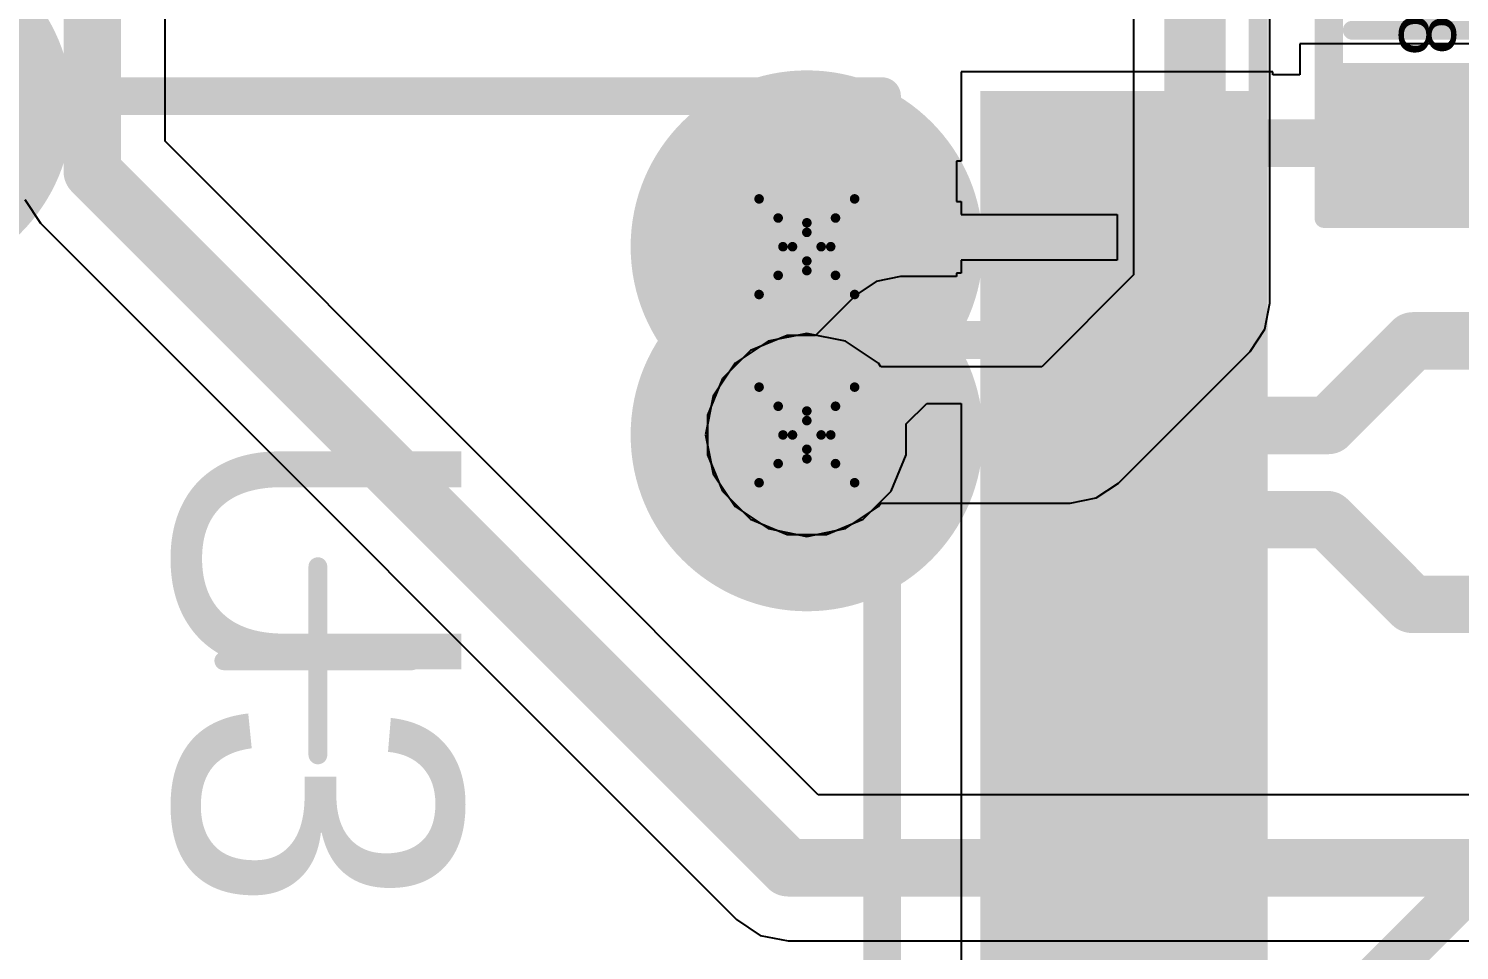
# Model space of a CAD drawing. Header units: millimetres. Extents: x -0.2 to 11.1, y -5.4 to 4.7.
# Drawn here: x 1.9158 to 2.2153, y 1.404 to 1.5968 of the extents above; entities that cross this region are included whole.
import ezdxf

# ---------------------------------------------------------------- set-up
doc = ezdxf.new("R2010")
doc.units = ezdxf.units.MM
doc.header["$MEASUREMENT"] = 0
for name, color, linetype in [('BottomLayer', 5, 'Continuous'), ('DrillDrawing', 1, 'Continuous'), ('InternalPlane1', 76, 'Continuous'), ('InternalPlane2', 16, 'Continuous'), ('Mechanical1', 6, 'Continuous'), ('Mechanical3', 76, 'Continuous'), ('Mechanical5', 56, 'Continuous'), ('TopLayer', 1, 'Continuous'), ('TopOverlay', 2, 'Continuous'), ('TopPaste', 8, 'Continuous'), ('TopSolder', 216, 'Continuous'), ('ViaHoleLayer', 16, 'Continuous')]:
    doc.layers.add(name, color=color, linetype=linetype)

# ---------------------------------------------------------------- blocks, each defined once
blk = doc.blocks.new('LQFP_48_10')
at = {"layer": 'TopLayer'}
for points in [[(-0.1023622, 0.14370085), (-0.1141732, 0.14370085), (-0.1141732, 0.19094495), (-0.1023622, 0.19094495)], [(-0.0826772, 0.14370085), (-0.0944882, 0.14370085), (-0.0944882, 0.19094495), (-0.0826772, 0.19094495)], [(-0.0629922, 0.14370085), (-0.0748032, 0.14370085), (-0.0748032, 0.19094495), (-0.0629922, 0.19094495)], [(-0.0433071, 0.14370085), (-0.0551181, 0.14370085), (-0.0551181, 0.19094495), (-0.0433071, 0.19094495)], [(-0.0236221, 0.14370085), (-0.0354331, 0.14370085), (-0.0354331, 0.19094495), (-0.0236221, 0.19094495)], [(-0.003936999999999997, 0.14370085), (-0.015748, 0.14370085), (-0.015748, 0.19094495), (-0.003937000000000003, 0.19094495)], [(0.015748, 0.14370085), (0.003937000000000003, 0.14370085), (0.003936999999999997, 0.19094495), (0.015748, 0.19094495)], [(0.035433, 0.14370085), (0.023622, 0.14370085), (0.023622, 0.19094495), (0.035433, 0.19094495)], [(0.0551181, 0.14370085), (0.0433071, 0.14370085), (0.0433071, 0.19094495), (0.0551181, 0.19094495)]]:
    blk.add_hatch(color=1, dxfattribs=at).paths.add_polyline_path(points)
at = {"layer": 'TopPaste'}
for points in [[(-0.0973622, 0.13870085), (-0.1191732, 0.13870085), (-0.1191732, 0.19594495), (-0.0973622, 0.19594495)], [(-0.0776772, 0.13870085), (-0.0994882, 0.13870085), (-0.0994882, 0.19594495), (-0.0776772, 0.19594495)], [(-0.0579922, 0.13870085), (-0.0798032, 0.13870085), (-0.0798032, 0.19594495), (-0.0579922, 0.19594495)], [(-0.0383071, 0.13870085), (-0.0601181, 0.13870085), (-0.0601181, 0.19594495), (-0.0383071, 0.19594495)], [(-0.0186221, 0.13870085), (-0.0404331, 0.13870085), (-0.0404331, 0.19594495), (-0.0186221, 0.19594495)], [(0.001063000000000003, 0.13870085), (-0.020748, 0.13870085), (-0.020748, 0.19594495), (0.001062999999999997, 0.19594495)], [(0.020748, 0.13870085), (-0.001062999999999997, 0.13870085), (-0.001063000000000003, 0.19594495), (0.020748, 0.19594495)], [(0.040433, 0.13870085), (0.018622, 0.13870085), (0.018622, 0.19594495), (0.040433, 0.19594495)], [(0.0601181, 0.13870085), (0.0383071, 0.13870085), (0.0383071, 0.19594495), (0.0601181, 0.19594495)], [(0.0798031, 0.13870085), (0.0579921, 0.13870085), (0.0579921, 0.19594495), (0.0798031, 0.19594495)]]:
    blk.add_hatch(color=8, dxfattribs=at).paths.add_polyline_path(points)
at = {"layer": 'TopSolder'}
for points in [[(-0.1003937, 0.14173235), (-0.1161417, 0.14173235), (-0.1161417, 0.19291345), (-0.1003937, 0.19291345)], [(-0.0807087, 0.14173235), (-0.0964567, 0.14173235), (-0.0964567, 0.19291345), (-0.0807087, 0.19291345)], [(-0.0610237, 0.14173235), (-0.0767717, 0.14173235), (-0.0767717, 0.19291345), (-0.0610237, 0.19291345)], [(-0.0413386, 0.14173235), (-0.0570866, 0.14173235), (-0.0570866, 0.19291345), (-0.0413386, 0.19291345)], [(-0.0216536, 0.14173235), (-0.0374016, 0.14173235), (-0.0374016, 0.19291345), (-0.0216536, 0.19291345)], [(-0.001968499999999997, 0.14173235), (-0.0177165, 0.14173235), (-0.0177165, 0.19291345), (-0.001968500000000003, 0.19291345)], [(0.0177165, 0.14173235), (0.001968500000000003, 0.14173235), (0.001968499999999997, 0.19291345), (0.0177165, 0.19291345)], [(0.0374015, 0.14173235), (0.0216535, 0.14173235), (0.0216535, 0.19291345), (0.0374015, 0.19291345)], [(0.0570866, 0.14173235), (0.0413386, 0.14173235), (0.0413386, 0.19291345), (0.0570866, 0.19291345)]]:
    blk.add_hatch(color=216, dxfattribs=at).paths.add_polyline_path(points)
at = {"layer": 'Mechanical1', "const_width": 0.003937}
blk.add_lwpolyline([(0.1791339, 0.1791339), (-0.1751969, 0.1791339)], dxfattribs=at)
at = {"layer": 'Mechanical3', "const_width": 0.003937}
for points in [[(0.1968504, 0.1968504), (-0.1968504, 0.1968504)], [(0, -0.019685), (0, 0.019685)], [(0.019685, 0), (-0.019685, 0)]]:
    blk.add_lwpolyline(points, dxfattribs=at)
at = {"layer": 'Mechanical3', "const_width": 0.0019685}
for points in [[(-0.0009842, 0.019685, 1), (0.0009842, 0.019685, 1)], [(-0.0206692, 0, 1), (-0.0187008, 0, 1)], [(0.0187008, 0, 1), (0.0206692, 0, 1)], [(-0.0009842, -0.019685, 1), (0.0009842, -0.019685, 1)]]:
    blk.add_lwpolyline(points, format="xyb", close=True, dxfattribs=at)
at = {"layer": 'Mechanical5', "const_width": 0.003937}
blk.add_lwpolyline([(0.1968504, 0.1968504), (-0.1968504, 0.1968504)], dxfattribs=at)
at = {"layer": 'TopOverlay', "const_width": 0.007874}
for points in [[(-0.1181102, -0.0885826), (-0.1181102, 0.1181102)], [(0.1181102, 0.1181102), (-0.1181102, 0.1181102)]]:
    blk.add_lwpolyline(points, dxfattribs=at)
at = {"layer": 'TopOverlay', "const_width": 0.003937}
blk.add_lwpolyline([(-0.1200787, 0.1181102, 1), (-0.1161417, 0.1181102, 1)], format="xyb", close=True, dxfattribs=at)
blk.add_lwpolyline([(-0.1200787, 0.1181102, 1), (-0.1161417, 0.1181102, 1)], format="xyb", close=True, dxfattribs=at)
at = {"layer": 'Mechanical5'}
blk.add_text('U3', height=0.06, dxfattribs=at).set_placement((-0.0499835, -0.0299904))
blk = doc.blocks.new('C0603_CER_100')
at = {"layer": 'TopLayer'}
for points in [[(-0.0196889, -0.01771655), (-0.0433109, -0.01771655), (-0.0433109, 0.01771655), (-0.0196889, 0.01771655)], [(0.0196891, 0.01771655), (0.0433111, 0.01771655), (0.0433111, -0.01771655), (0.0196891, -0.01771655)]]:
    blk.add_hatch(color=1, dxfattribs=at).paths.add_polyline_path(points)
at = {"layer": 'TopPaste'}
for points in [[(-0.0146889, -0.02271655), (-0.0483109, -0.02271655), (-0.0483109, 0.02271655), (-0.0146889, 0.02271655)], [(0.0146891, 0.02271655), (0.0483111, 0.02271655), (0.0483111, -0.02271655), (0.0146891, -0.02271655)]]:
    blk.add_hatch(color=8, dxfattribs=at).paths.add_polyline_path(points)
at = {"layer": 'TopSolder'}
for points in [[(-0.0177204, -0.01968505), (-0.0452794, -0.01968505), (-0.0452794, 0.01968505), (-0.0177204, 0.01968505)], [(0.0177206, 0.01968505), (0.0452796, 0.01968505), (0.0452796, -0.01968505), (0.0177206, -0.01968505)]]:
    blk.add_hatch(color=216, dxfattribs=at).paths.add_polyline_path(points)
at = {"layer": 'Mechanical1', "const_width": 0.003937}
for points in [[(0.0433071, 0.0188754), (-0.0412416, 0.0188754)], [(-0.0412416, -0.019685), (-0.0412416, 0.0188754)], [(0.0433071, -0.019685), (0.0433071, 0.0188754)], [(0.0433071, -0.019685), (-0.0412416, -0.019685)]]:
    blk.add_lwpolyline(points, dxfattribs=at)
at = {"layer": 'Mechanical1', "const_width": 0.0019685}
for points in [[(-0.0422258, 0.0188754, 1), (-0.0402574, 0.0188754, 1)], [(-0.0422258, 0.0188754, 1), (-0.0402574, 0.0188754, 1)], [(0.0423229, 0.0188754, 1), (0.0442913, 0.0188754, 1)], [(0.0423229, 0.0188754, 1), (0.0442913, 0.0188754, 1)], [(-0.0422258, -0.019685, 1), (-0.0402574, -0.019685, 1)], [(-0.0422258, -0.019685, 1), (-0.0402574, -0.019685, 1)], [(0.0423229, -0.019685, 1), (0.0442913, -0.019685, 1)], [(0.0423229, -0.019685, 1), (0.0442913, -0.019685, 1)]]:
    blk.add_lwpolyline(points, format="xyb", close=True, dxfattribs=at)
at = {"layer": 'Mechanical3', "const_width": 0.003937}
for points in [[(-0.0472441, -0.0216535), (-0.0472441, 0.0216535)], [(0.0472441, 0.0216535), (-0.0472441, 0.0216535)], [(0.0472441, -0.0216535), (0.0472441, 0.0216535)], [(0, -0.007874), (0, 0.007874)], [(0.007874, 0), (-0.007874, 0)], [(0.0472441, -0.0216535), (-0.0472441, -0.0216535)]]:
    blk.add_lwpolyline(points, dxfattribs=at)
at = {"layer": 'Mechanical3', "const_width": 0.0019685}
for points in [[(-0.0482283, 0.0216535, 1), (-0.0462599, 0.0216535, 1)], [(-0.0482283, 0.0216535, 1), (-0.0462599, 0.0216535, 1)], [(0.0462599, 0.0216535, 1), (0.0482283, 0.0216535, 1)], [(0.0462599, 0.0216535, 1), (0.0482283, 0.0216535, 1)], [(-0.0009842, 0.007874, 1), (0.0009842, 0.007874, 1)], [(-0.0088582, 0, 1), (-0.0068898, 0, 1)], [(0.0068898, 0, 1), (0.0088582, 0, 1)], [(-0.0009842, -0.007874, 1), (0.0009842, -0.007874, 1)], [(-0.0482283, -0.0216535, 1), (-0.0462599, -0.0216535, 1)], [(-0.0482283, -0.0216535, 1), (-0.0462599, -0.0216535, 1)], [(0.0462599, -0.0216535, 1), (0.0482283, -0.0216535, 1)], [(0.0462599, -0.0216535, 1), (0.0482283, -0.0216535, 1)]]:
    blk.add_lwpolyline(points, format="xyb", close=True, dxfattribs=at)
at = {"layer": 'Mechanical5', "const_width": 0.003937}
for points in [[(-0.0472441, -0.0216535), (-0.0472441, 0.0216535)], [(0.0472441, 0.0216535), (-0.0472441, 0.0216535)], [(0.0472441, -0.0216535), (0.0472441, 0.0216535)], [(0.0472441, -0.0216535), (-0.0472441, -0.0216535)]]:
    blk.add_lwpolyline(points, dxfattribs=at)
at = {"layer": 'Mechanical5', "const_width": 0.0019685}
for points in [[(-0.0482283, 0.0216535, 1), (-0.0462599, 0.0216535, 1)], [(-0.0482283, 0.0216535, 1), (-0.0462599, 0.0216535, 1)], [(0.0462599, 0.0216535, 1), (0.0482283, 0.0216535, 1)], [(0.0462599, 0.0216535, 1), (0.0482283, 0.0216535, 1)], [(-0.0482283, -0.0216535, 1), (-0.0462599, -0.0216535, 1)], [(-0.0482283, -0.0216535, 1), (-0.0462599, -0.0216535, 1)], [(0.0462599, -0.0216535, 1), (0.0482283, -0.0216535, 1)], [(0.0462599, -0.0216535, 1), (0.0482283, -0.0216535, 1)]]:
    blk.add_lwpolyline(points, format="xyb", close=True, dxfattribs=at)
at = {"layer": 'TopOverlay', "const_width": 0.003937}
for points in [[(-0.007874, -0.015748), (-0.007874, 0.015748)], [(0.007874, -0.015748), (0.007874, 0.015748)]]:
    blk.add_lwpolyline(points, dxfattribs=at)
at = {"layer": 'TopOverlay', "const_width": 0.0019685}
for points in [[(-0.0088582, 0.015748, 1), (-0.0068898, 0.015748, 1)], [(0.0068898, 0.015748, 1), (0.0088582, 0.015748, 1)], [(-0.0088582, -0.015748, 1), (-0.0068898, -0.015748, 1)], [(0.0068898, -0.015748, 1), (0.0088582, -0.015748, 1)]]:
    blk.add_lwpolyline(points, format="xyb", close=True, dxfattribs=at)
at = {"layer": 'Mechanical5'}
blk.add_text('C28', height=0.011811, dxfattribs=at).set_placement((-0.0157428, -0.0059032))

msp = doc.modelspace()

# ---------------------------------------------------------------- hatches: boundary and pattern name
at = {"layer": 'BottomLayer'}
h = msp.add_hatch(color=5, dxfattribs=at)
edge = h.paths.add_edge_path()
edge.add_arc((2.0787402, 1.5511811), 0.011811, 0, 360)
h = msp.add_hatch(color=5, dxfattribs=at)
edge = h.paths.add_edge_path()
edge.add_arc((2.0787402, 1.511811), 0.011811, 0, 360)
at = {"layer": 'InternalPlane1'}
h = msp.add_hatch(color=76, dxfattribs=at)
edge = h.paths.add_edge_path()
edge.add_arc((2.0787402, 1.511811), 0.0368897, 0, 360)
at = {"layer": 'InternalPlane2'}
h = msp.add_hatch(color=16, dxfattribs=at)
edge = h.paths.add_edge_path()
edge.add_arc((1.8880812, 1.5801266), 0.0368897, 0, 360)
h = msp.add_hatch(color=16, dxfattribs=at)
edge = h.paths.add_edge_path()
edge.add_arc((2.0787402, 1.5511811), 0.0368897, 0, 360)
h = msp.add_hatch(color=16, dxfattribs=at)
edge = h.paths.add_edge_path()
edge.add_arc((2.0787402, 1.511811), 0.0368897, 0, 360)
at = {"layer": 'TopLayer'}
h = msp.add_hatch(color=1, dxfattribs=at)
edge = h.paths.add_edge_path()
edge.add_arc((2.0787402, 1.5511811), 0.011811, 0, 360)
h = msp.add_hatch(color=1, dxfattribs=at)
edge = h.paths.add_edge_path()
edge.add_arc((2.0787402, 1.511811), 0.011811, 0, 360)
at = {"layer": 'ViaHoleLayer'}
h = msp.add_hatch(color=16, dxfattribs=at)
edge = h.paths.add_edge_path()
edge.add_arc((2.0787402, 1.5511811), 0.0068897, 0, 360)
h = msp.add_hatch(color=16, dxfattribs=at)
edge = h.paths.add_edge_path()
edge.add_arc((2.0787402, 1.511811), 0.0068897, 0, 360)

# ---------------------------------------------------------------- linework, layer by layer
at = {"layer": 'BottomLayer'}
for p, q in [((2.147143, 1.9451385), (2.147143, 1.5452826)), ((2.1756916, 1.5393705), (2.1756916, 1.9451385)), ((1.9444278, 1.573264), (1.9444278, 1.7283464)), ((2.0811381, 1.4365537), (1.9444278, 1.573264)), ((1.9150042, 1.5610764), (1.9183195, 1.5561147)), ((1.9183195, 1.5561147), (2.0639888, 1.4104454)), ((2.147143, 1.5452826), (2.1279456, 1.5260853)), ((2.174605, 1.5339075), (2.1756917, 1.53937)), ((2.1756917, 1.53937), (2.1756916, 1.5393705)), ((2.1715108, 1.5292765), (2.174605, 1.5339075)), ((2.0706202, 1.5314145), (2.0637363, 1.5268149)), ((2.0787402, 1.5330297), (2.0706202, 1.5314145)), ((2.0868602, 1.5314145), (2.0787402, 1.5330297)), ((2.0937441, 1.5268149), (2.0868602, 1.5314145)), ((2.1439518, 1.5017175), (2.1715105, 1.5292763)), ((2.1715105, 1.5292763), (2.1715108, 1.5292765)), ((2.0637363, 1.5268149), (2.0591367, 1.519931)), ((2.0942316, 1.5260853), (2.0937441, 1.5268149)), ((2.1279456, 1.5260853), (2.0942316, 1.5260853)), ((2.0591367, 1.519931), (2.0575215, 1.511811)), ((2.0575215, 1.511811), (2.0591367, 1.503691)), ((2.0591367, 1.503691), (2.0637363, 1.4968071)), ((2.1393208, 1.4986233), (2.1439518, 1.5017175)), ((2.1338583, 1.4975366), (2.1393208, 1.4986233)), ((2.0637363, 1.4968071), (2.0706202, 1.4922075)), ((2.0868602, 1.4922075), (2.0937441, 1.4968071)), ((2.0937441, 1.4968071), (2.0942316, 1.4975367)), ((2.0942316, 1.4975367), (2.1338578, 1.4975367)), ((2.1338578, 1.4975367), (2.1338583, 1.4975366)), ((2.0706202, 1.4922075), (2.0787402, 1.4905923)), ((2.0787402, 1.4905923), (2.0868602, 1.4922075)), ((2.3476348, 1.4365537), (2.0811381, 1.4365537)), ((2.0639888, 1.4104454), (2.0689505, 1.4071301)), ((2.0689505, 1.4071301), (2.0748032, 1.4059659)), ((2.0748032, 1.4059659), (2.3476348, 1.4059659))]:
    msp.add_line(p, q, dxfattribs=at)
for points, const_width in [([(2.1614173, 1.53937), (2.1614173, 1.9606299)], 0.01), ([(1.9291339, 1.5669291), (1.9291339, 1.7283464)], 0.012), ([(1.9291339, 1.5669291), (2.0748032, 1.4212598)], 0.012), ([(2.1338583, 1.511811), (2.1614173, 1.53937)], 0.01), ([(2.0787402, 1.511811), (2.1338583, 1.511811)], 0.01), ([(2.0748032, 1.4212598), (2.3622047, 1.4212598)], 0.012)]:
    msp.add_lwpolyline(points, dxfattribs=dict(at, const_width=const_width))
for points, const_width in [([(1.9261339, 1.5669291, 1), (1.9321339, 1.5669291, 1)], 0.006), ([(1.9261339, 1.5669291, 1), (1.9321339, 1.5669291, 1)], 0.006), ([(2.1589173, 1.53937, 1), (2.1639173, 1.53937, 1)], 0.005), ([(2.1589173, 1.53937, 1), (2.1639173, 1.53937, 1)], 0.005), ([(2.0762402, 1.511811, 1), (2.0812402, 1.511811, 1)], 0.005), ([(2.1313583, 1.511811, 1), (2.1363583, 1.511811, 1)], 0.005), ([(2.1313583, 1.511811, 1), (2.1363583, 1.511811, 1)], 0.005), ([(2.0718032, 1.4212598, 1), (2.0778032, 1.4212598, 1)], 0.006), ([(2.0718032, 1.4212598, 1), (2.0778032, 1.4212598, 1)], 0.006)]:
    msp.add_lwpolyline(points, format="xyb", close=True, dxfattribs=dict(at, const_width=const_width))
at = {"layer": 'DrillDrawing', "const_width": 0.002}
for points in [[(2.0687402, 1.5611811), (2.0787402, 1.5561811)], [(2.0687402, 1.5611811), (2.0737402, 1.5511811)], [(2.0787402, 1.5561811), (2.0887402, 1.5611811)], [(2.0837402, 1.5511811), (2.0887402, 1.5611811)], [(2.0727402, 1.5571811), (2.0787402, 1.5541811)], [(2.0727402, 1.5571811), (2.0757402, 1.5511811)], [(2.0787402, 1.5541811), (2.0847402, 1.5571811)], [(2.0817402, 1.5511811), (2.0847402, 1.5571811)], [(2.0687402, 1.5411811), (2.0737402, 1.5511811)], [(2.0727402, 1.5451811), (2.0757402, 1.5511811)], [(2.0817402, 1.5511811), (2.0847402, 1.5451811)], [(2.0837402, 1.5511811), (2.0887402, 1.5411811)], [(2.0727402, 1.5451811), (2.0787402, 1.5481811)], [(2.0787402, 1.5481811), (2.0847402, 1.5451811)], [(2.0687402, 1.5411811), (2.0787402, 1.5461811)], [(2.0787402, 1.5461811), (2.0887402, 1.5411811)], [(2.0687402, 1.521811), (2.0787402, 1.516811)], [(2.0687402, 1.521811), (2.0737402, 1.511811)], [(2.0787402, 1.516811), (2.0887402, 1.521811)], [(2.0837402, 1.511811), (2.0887402, 1.521811)], [(2.0727402, 1.517811), (2.0787402, 1.514811)], [(2.0727402, 1.517811), (2.0757402, 1.511811)], [(2.0787402, 1.514811), (2.0847402, 1.517811)], [(2.0817402, 1.511811), (2.0847402, 1.517811)], [(2.0687402, 1.501811), (2.0737402, 1.511811)], [(2.0727402, 1.505811), (2.0757402, 1.511811)], [(2.0817402, 1.511811), (2.0847402, 1.505811)], [(2.0837402, 1.511811), (2.0887402, 1.501811)], [(2.0727402, 1.505811), (2.0787402, 1.508811)], [(2.0787402, 1.508811), (2.0847402, 1.505811)], [(2.0687402, 1.501811), (2.0787402, 1.506811)], [(2.0787402, 1.506811), (2.0887402, 1.501811)]]:
    msp.add_lwpolyline(points, dxfattribs=at)
at = {"layer": 'DrillDrawing', "const_width": 0.001}
for points in [[(2.0682402, 1.5611811, 1), (2.0692402, 1.5611811, 1)], [(2.0682402, 1.5611811, 1), (2.0692402, 1.5611811, 1)], [(2.0882402, 1.5611811, 1), (2.0892402, 1.5611811, 1)], [(2.0882402, 1.5611811, 1), (2.0892402, 1.5611811, 1)], [(2.0722402, 1.5571811, 1), (2.0732402, 1.5571811, 1)], [(2.0722402, 1.5571811, 1), (2.0732402, 1.5571811, 1)], [(2.0842402, 1.5571811, 1), (2.0852402, 1.5571811, 1)], [(2.0842402, 1.5571811, 1), (2.0852402, 1.5571811, 1)], [(2.0782402, 1.5561811, 1), (2.0792402, 1.5561811, 1)], [(2.0782402, 1.5561811, 1), (2.0792402, 1.5561811, 1)], [(2.0782402, 1.5541811, 1), (2.0792402, 1.5541811, 1)], [(2.0782402, 1.5541811, 1), (2.0792402, 1.5541811, 1)], [(2.0732402, 1.5511811, 1), (2.0742402, 1.5511811, 1)], [(2.0732402, 1.5511811, 1), (2.0742402, 1.5511811, 1)], [(2.0752402, 1.5511811, 1), (2.0762402, 1.5511811, 1)], [(2.0752402, 1.5511811, 1), (2.0762402, 1.5511811, 1)], [(2.0812402, 1.5511811, 1), (2.0822402, 1.5511811, 1)], [(2.0812402, 1.5511811, 1), (2.0822402, 1.5511811, 1)], [(2.0832402, 1.5511811, 1), (2.0842402, 1.5511811, 1)], [(2.0832402, 1.5511811, 1), (2.0842402, 1.5511811, 1)], [(2.0782402, 1.5481811, 1), (2.0792402, 1.5481811, 1)], [(2.0782402, 1.5481811, 1), (2.0792402, 1.5481811, 1)], [(2.0722402, 1.5451811, 1), (2.0732402, 1.5451811, 1)], [(2.0722402, 1.5451811, 1), (2.0732402, 1.5451811, 1)], [(2.0782402, 1.5461811, 1), (2.0792402, 1.5461811, 1)], [(2.0782402, 1.5461811, 1), (2.0792402, 1.5461811, 1)], [(2.0842402, 1.5451811, 1), (2.0852402, 1.5451811, 1)], [(2.0842402, 1.5451811, 1), (2.0852402, 1.5451811, 1)], [(2.0682402, 1.5411811, 1), (2.0692402, 1.5411811, 1)], [(2.0682402, 1.5411811, 1), (2.0692402, 1.5411811, 1)], [(2.0882402, 1.5411811, 1), (2.0892402, 1.5411811, 1)], [(2.0882402, 1.5411811, 1), (2.0892402, 1.5411811, 1)], [(2.0682402, 1.521811, 1), (2.0692402, 1.521811, 1)], [(2.0682402, 1.521811, 1), (2.0692402, 1.521811, 1)], [(2.0882402, 1.521811, 1), (2.0892402, 1.521811, 1)], [(2.0882402, 1.521811, 1), (2.0892402, 1.521811, 1)], [(2.0722402, 1.517811, 1), (2.0732402, 1.517811, 1)], [(2.0722402, 1.517811, 1), (2.0732402, 1.517811, 1)], [(2.0842402, 1.517811, 1), (2.0852402, 1.517811, 1)], [(2.0842402, 1.517811, 1), (2.0852402, 1.517811, 1)], [(2.0782402, 1.516811, 1), (2.0792402, 1.516811, 1)], [(2.0782402, 1.516811, 1), (2.0792402, 1.516811, 1)], [(2.0782402, 1.514811, 1), (2.0792402, 1.514811, 1)], [(2.0782402, 1.514811, 1), (2.0792402, 1.514811, 1)], [(2.0732402, 1.511811, 1), (2.0742402, 1.511811, 1)], [(2.0732402, 1.511811, 1), (2.0742402, 1.511811, 1)], [(2.0752402, 1.511811, 1), (2.0762402, 1.511811, 1)], [(2.0752402, 1.511811, 1), (2.0762402, 1.511811, 1)], [(2.0812402, 1.511811, 1), (2.0822402, 1.511811, 1)], [(2.0812402, 1.511811, 1), (2.0822402, 1.511811, 1)], [(2.0832402, 1.511811, 1), (2.0842402, 1.511811, 1)], [(2.0832402, 1.511811, 1), (2.0842402, 1.511811, 1)], [(2.0782402, 1.508811, 1), (2.0792402, 1.508811, 1)], [(2.0782402, 1.508811, 1), (2.0792402, 1.508811, 1)], [(2.0722402, 1.505811, 1), (2.0732402, 1.505811, 1)], [(2.0722402, 1.505811, 1), (2.0732402, 1.505811, 1)], [(2.0782402, 1.506811, 1), (2.0792402, 1.506811, 1)], [(2.0782402, 1.506811, 1), (2.0792402, 1.506811, 1)], [(2.0842402, 1.505811, 1), (2.0852402, 1.505811, 1)], [(2.0842402, 1.505811, 1), (2.0852402, 1.505811, 1)], [(2.0682402, 1.501811, 1), (2.0692402, 1.501811, 1)], [(2.0682402, 1.501811, 1), (2.0692402, 1.501811, 1)], [(2.0882402, 1.501811, 1), (2.0892402, 1.501811, 1)], [(2.0882402, 1.501811, 1), (2.0892402, 1.501811, 1)]]:
    msp.add_lwpolyline(points, format="xyb", close=True, dxfattribs=at)
at = {"layer": 'InternalPlane1', "const_width": 0.01}
for points in [[(1.9133493, 1.5893234, -0.1763269807084648), (1.9133493, 1.5709298)], [(2.0695434, 1.5764492, -0.176326980708465), (2.087937, 1.5764492)], [(2.0534721, 1.5419843, -0.176326980708465), (2.0534721, 1.5603779)], [(2.1040083, 1.5603779, -0.1763269807084648), (2.1040083, 1.5419843)], [(2.087937, 1.525913, -0.176326980708465), (2.0695434, 1.525913)]]:
    msp.add_lwpolyline(points, format="xyb", dxfattribs=at)
at = {"layer": 'InternalPlane1', "const_width": 0.005}
for points in [[(1.9108493, 1.5893234, 1), (1.9158493, 1.5893234, 1)], [(2.0670434, 1.5764492, 1), (2.0720434, 1.5764492, 1)], [(2.085437, 1.5764492, 1), (2.090437, 1.5764492, 1)], [(1.9108493, 1.5709298, 1), (1.9158493, 1.5709298, 1)], [(2.0509721, 1.5603779, 1), (2.0559721, 1.5603779, 1)], [(2.1015083, 1.5603779, 1), (2.1065083, 1.5603779, 1)], [(2.0509721, 1.5419843, 1), (2.0559721, 1.5419843, 1)], [(2.1015083, 1.5419843, 1), (2.1065083, 1.5419843, 1)], [(2.0670434, 1.525913, 1), (2.0720434, 1.525913, 1)], [(2.085437, 1.525913, 1), (2.090437, 1.525913, 1)]]:
    msp.add_lwpolyline(points, format="xyb", close=True, dxfattribs=at)
at = {"layer": 'TopLayer'}
for p, q in [((2.2353779, 1.5936416), (2.1819449, 1.5936416)), ((2.1819449, 1.5936416), (2.1819449, 1.5871089)), ((2.1763229, 1.5877401), (2.1110789, 1.5877401)), ((2.1110789, 1.5877401), (2.1110789, 1.5690551)), ((2.1763229, 1.5871089), (2.1763229, 1.5877401)), ((2.1819449, 1.5871089), (2.1763229, 1.5871089)), ((2.1110789, 1.5690551), (2.1100789, 1.5690551)), ((2.1100789, 1.5690551), (2.1100789, 1.5606497)), ((2.1100789, 1.5606497), (2.1110768, 1.5606497)), ((2.1110768, 1.5606497), (2.1110768, 1.5579272)), ((2.1110768, 1.5579272), (2.1437008, 1.5579272)), ((2.1437008, 1.5579272), (2.1437008, 1.5483722)), ((2.1110768, 1.5456497), (2.1100789, 1.5456497)), ((2.1100789, 1.5456497), (2.1100789, 1.5449181)), ((2.1437008, 1.5483722), (2.1110768, 1.5483722)), ((2.1110768, 1.5483722), (2.1110768, 1.5456497)), ((2.0932694, 1.5439091), (2.0889693, 1.5410359)), ((2.0983418, 1.5449181), (2.0932694, 1.5439091)), ((2.1100789, 1.5449181), (2.0983418, 1.5449181)), ((2.0889693, 1.5410359), (2.0805554, 1.532622)), ((2.0746006, 1.532622), (2.0669517, 1.5294537)), ((2.0805554, 1.532622), (2.0746006, 1.532622)), ((2.0669517, 1.5294537), (2.0610975, 1.5235995)), ((2.0610975, 1.5235995), (2.0579292, 1.5159506)), ((2.0579292, 1.5159506), (2.0579292, 1.5076714)), ((2.0995512, 1.5141278), (2.1038321, 1.5184087)), ((2.1038321, 1.5184087), (2.1110789, 1.5184087)), ((2.1110789, 1.5184087), (2.1110789, 1.498874)), ((2.0995512, 1.5076714), (2.0995512, 1.5141278)), ((2.0579292, 1.5076714), (2.0610975, 1.5000225)), ((2.0963829, 1.5000225), (2.0995512, 1.5076714)), ((2.0610975, 1.5000225), (2.0669517, 1.4941683)), ((2.0905287, 1.4941683), (2.0963829, 1.5000225)), ((2.1110789, 1.498874), (2.1110789, 1.4595039)), ((2.0669517, 1.4941683), (2.0746006, 1.491)), ((2.0828798, 1.491), (2.0905287, 1.4941683)), ((2.0746006, 1.491), (2.0828798, 1.491)), ((2.1110789, 1.4595039), (2.1110789, 1.4201339)), ((2.1110789, 1.4201339), (2.1110789, 1.3807638))]:
    msp.add_line(p, q, dxfattribs=at)
for points, const_width in [([(2.1437009, 1.5728346), (2.2086574, 1.5728346)], 0.01), ([(2.2086574, 1.5728346), (2.2086614, 1.5728306)], 0.01), ([(2.2086614, 1.5728306), (2.2087126, 1.5728818)], 0.01), ([(2.2087126, 1.5728818), (2.2522276, 1.5728818)], 0.01), ([(2.1427954, 1.5522441), (2.1437009, 1.5531496)], 0.01), ([(2.1418997, 1.5316634), (2.1437009, 1.5334646)], 0.008), ([(2.1878871, 1.5137795), (2.2056037, 1.5314961)], 0.012), ([(2.2056037, 1.5314961), (2.2480277, 1.5314961)], 0.012), ([(2.0787402, 1.5120618), (2.0983418, 1.5316634)], 0.008), ([(2.0983418, 1.5316634), (2.1418997, 1.5316634)], 0.008), ([(2.1437009, 1.5137795), (2.1878871, 1.5137795)], 0.012), ([(2.0787402, 1.511811), (2.0787402, 1.5120618)], 0.008), ([(2.1437009, 1.4940945), (2.1877263, 1.4940945)], 0.012), ([(2.1877263, 1.4940945), (2.2054428, 1.476378)], 0.012), ([(2.2054428, 1.476378), (2.2480277, 1.476378)], 0.012), ([(2.1956262, 1.3956693), (2.2212167, 1.4212598)], 0.01)]:
    msp.add_lwpolyline(points, dxfattribs=dict(at, const_width=const_width))
for points, const_width in [([(2.1412009, 1.5728346, 1), (2.1462009, 1.5728346, 1)], 0.005), ([(2.2061574, 1.5728346, 1), (2.2111574, 1.5728346, 1)], 0.005), ([(2.2061574, 1.5728346, 1), (2.2111574, 1.5728346, 1)], 0.005), ([(2.2061614, 1.5728306, 1), (2.2111614, 1.5728306, 1)], 0.005), ([(2.2061614, 1.5728306, 1), (2.2111614, 1.5728306, 1)], 0.005), ([(2.2062126, 1.5728818, 1), (2.2112126, 1.5728818, 1)], 0.005), ([(2.2062126, 1.5728818, 1), (2.2112126, 1.5728818, 1)], 0.005), ([(2.1412009, 1.5531496, 1), (2.1462009, 1.5531496, 1)], 0.005), ([(2.1402954, 1.5522441, 1), (2.1452954, 1.5522441, 1)], 0.005), ([(2.1417009, 1.5334646, 1), (2.1457009, 1.5334646, 1)], 0.004), ([(2.2026037, 1.5314961, 1), (2.2086037, 1.5314961, 1)], 0.006), ([(2.2026037, 1.5314961, 1), (2.2086037, 1.5314961, 1)], 0.006), ([(2.0963418, 1.5316634, 1), (2.1003418, 1.5316634, 1)], 0.004), ([(2.0963418, 1.5316634, 1), (2.1003418, 1.5316634, 1)], 0.004), ([(2.1398997, 1.5316634, 1), (2.1438997, 1.5316634, 1)], 0.004), ([(2.1398997, 1.5316634, 1), (2.1438997, 1.5316634, 1)], 0.004), ([(2.1407009, 1.5137795, 1), (2.1467009, 1.5137795, 1)], 0.006), ([(2.1848871, 1.5137795, 1), (2.1908871, 1.5137795, 1)], 0.006), ([(2.1848871, 1.5137795, 1), (2.1908871, 1.5137795, 1)], 0.006), ([(2.0767402, 1.5120618, 1), (2.0807402, 1.5120618, 1)], 0.004), ([(2.0767402, 1.5120618, 1), (2.0807402, 1.5120618, 1)], 0.004), ([(2.0767402, 1.511811, 1), (2.0807402, 1.511811, 1)], 0.004), ([(2.1407009, 1.4940945, 1), (2.1467009, 1.4940945, 1)], 0.006), ([(2.1847263, 1.4940945, 1), (2.1907263, 1.4940945, 1)], 0.006), ([(2.1847263, 1.4940945, 1), (2.1907263, 1.4940945, 1)], 0.006), ([(2.2024428, 1.476378, 1), (2.2084428, 1.476378, 1)], 0.006), ([(2.2024428, 1.476378, 1), (2.2084428, 1.476378, 1)], 0.006)]:
    msp.add_lwpolyline(points, format="xyb", close=True, dxfattribs=dict(at, const_width=const_width))

# ---------------------------------------------------------------- block references
at = {"rotation": 270}
for name, p in [('LQFP_48_10', (1.976378, 1.4645669)), ('C0603_CER_100', (2.2086614, 1.6043307))]:
    msp.add_blockref(name, p, dxfattribs=at)

doc.saveas('drawing.dxf')
